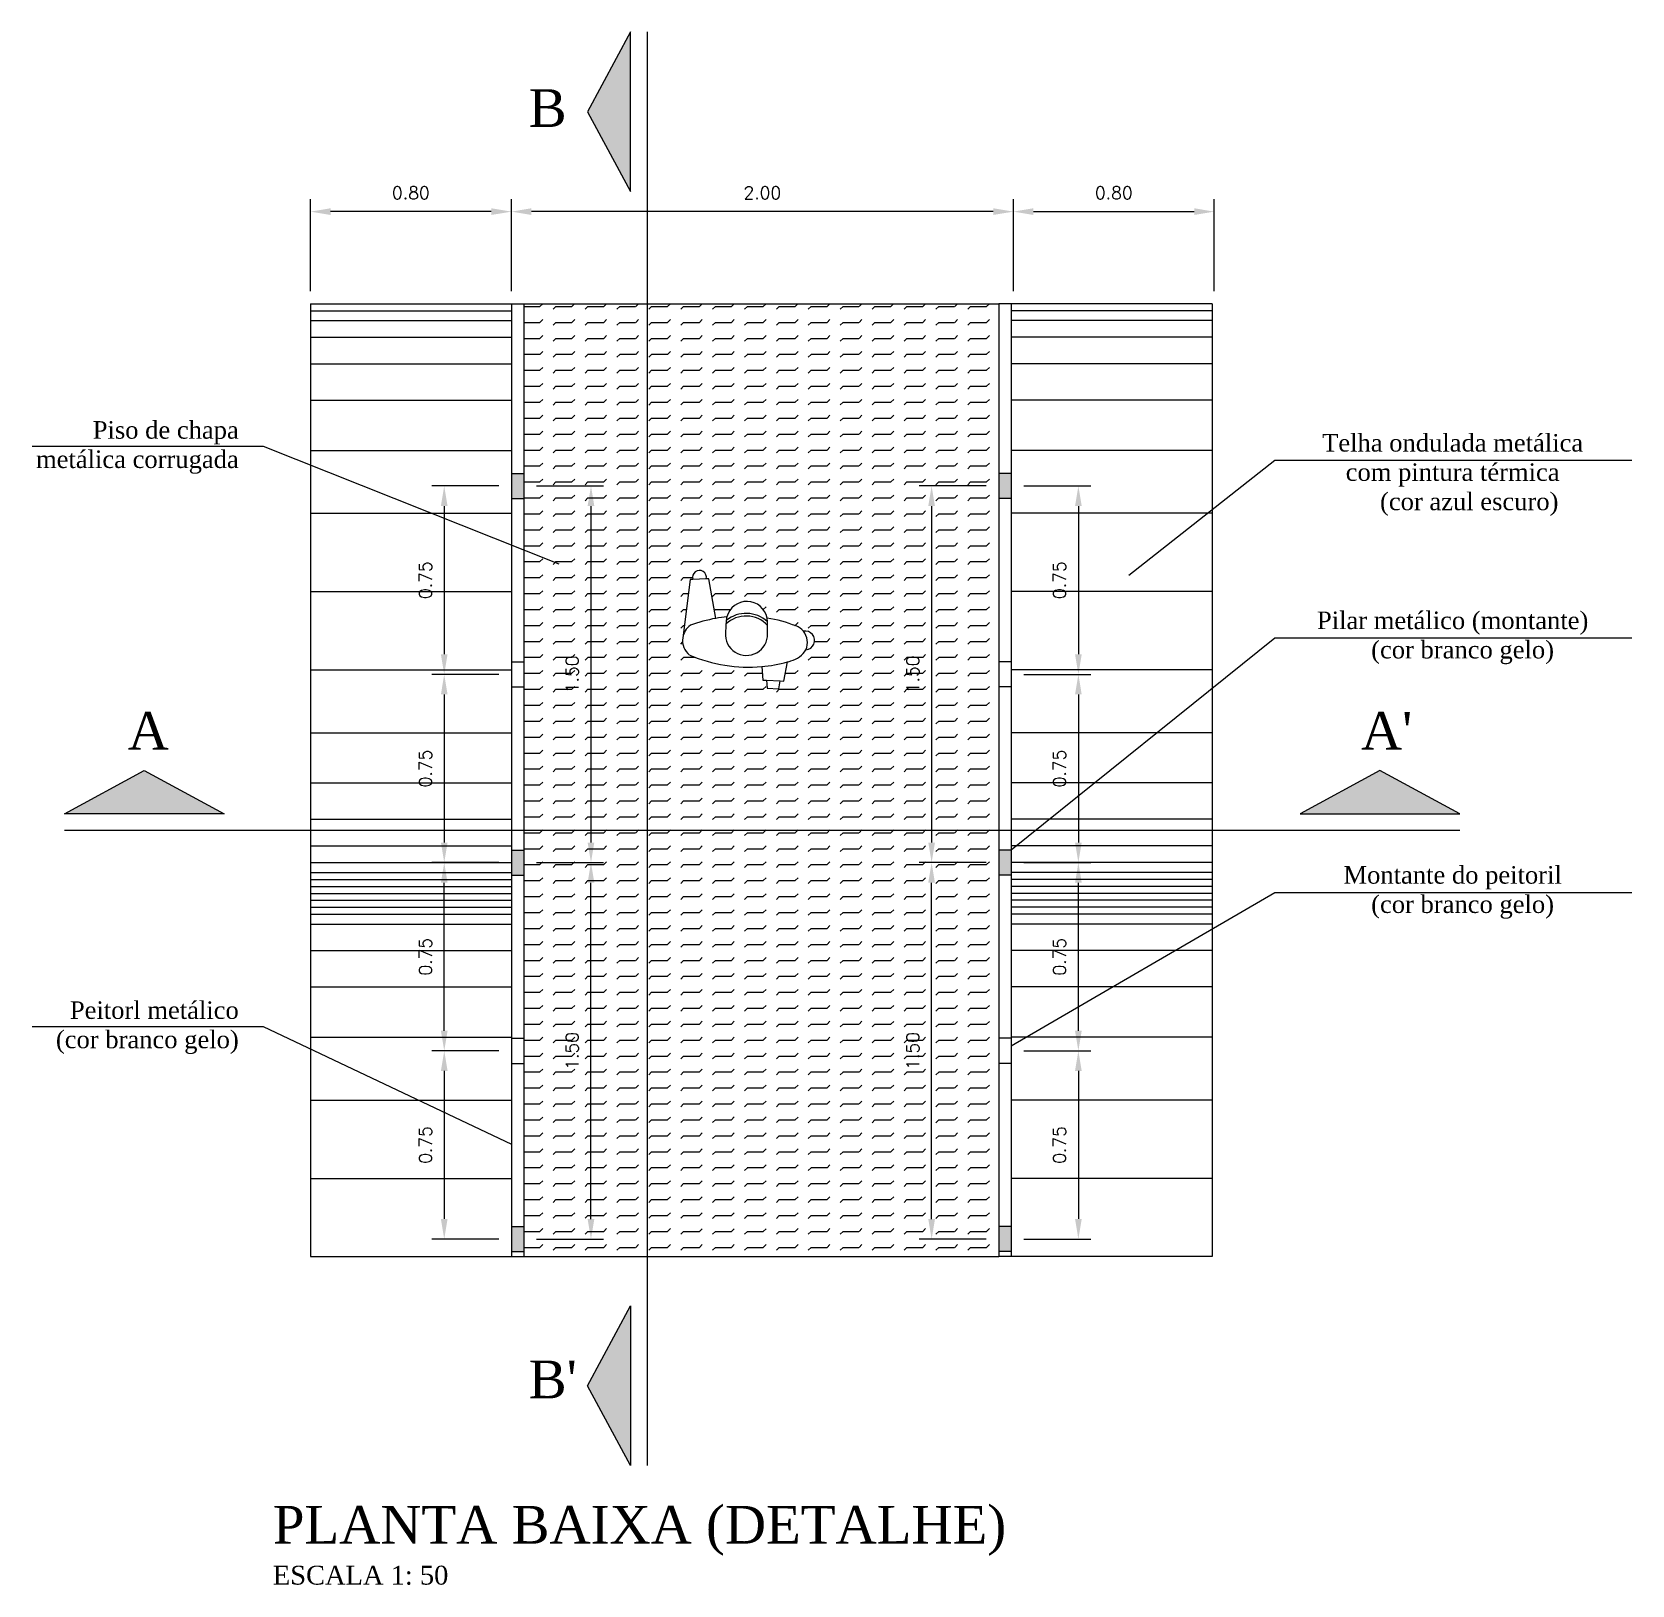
# Model space of a CAD drawing. Header units: millimetres. Extents: x 462 to 740, y -508 to -73.
# Drawn here: x 547.44 to 553.81, y -125.87 to -119.68 of the extents above; entities that cross this region are included whole.
import ezdxf

# ---------------------------------------------------------------- set-up
doc = ezdxf.new("R2010")
doc.units = ezdxf.units.MM
doc.header["$LTSCALE"] = 0.1
doc.header["$PDMODE"] = 3
doc.header["$PDSIZE"] = 0.005
for name, color, linetype in [('MOBILIÁRIO_LAYOUT', 165, 'Continuous'), ('nivel', 1, 'Continuous'), ('Parede alta', 5, 'Continuous'), ('passarela', 7, 'Continuous'), ('PENA-01', 1, 'Continuous'), ('Texto', 2, 'Continuous')]:
    doc.layers.add(name, color=color, linetype=linetype)
doc.styles.add('RO-00', font='romans.shx')
doc.dimstyles.new('COTAS-50', dxfattribs={"dimscale": 0, "dimtxt": 0.05, "dimasz": 0.08, "dimexe": 0.05, "dimexo": 0.05, "dimgap": 0.05, "dimtad": 1, "dimzin": 1, "dimdsep": 46, "dimtxsty": 'RO-00', "dimcen": 2.5, "dimclrd": 6, "dimclre": 6, "dimclrt": 2, "dimadec": 0, "dimazin": 0, "dimtfac": 1, "dimtmove": 2, "dimatfit": 2, "dimfxl": 1, "dimtolj": 1, "dimtzin": 0, "dimarcsym": 0})

# ---------------------------------------------------------------- blocks, each defined once
blk = doc.blocks.new('Pessoa1')
at = {"layer": 'MOBILIÁRIO_LAYOUT', "color": 5}
for p, q in [((-0.238, 0.2092), (-0.2683, -0.0226)), ((-0.1751, 0.2114), (-0.2281, 0.2096)), ((-0.1365, 0.0546), (-0.1647, 0.2117)), ((0.1341, -0.1956), (0.1484, -0.1191)), ((0.0462, -0.1374), (0.0511, -0.1913)), ((0.0511, -0.1913), (0.0646, -0.192)), ((0.0646, -0.192), (0.1191, -0.1948)), ((0.1191, -0.1948), (0.1341, -0.1956))]:
    blk.add_line(p, q, dxfattribs=at)
at = {"layer": 'MOBILIÁRIO_LAYOUT'}
for p, q in [((-0.2281, 0.2096), (-0.238, 0.2092)), ((-0.1647, 0.2117), (-0.1751, 0.2114))]:
    blk.add_line(p, q, dxfattribs=at)
at = {"layer": 'MOBILIÁRIO_LAYOUT', "color": 10}
for p, q in [((-0.095, 0.0461), (-0.0986, -0.0023)), ((0.0698, -0.0073), (0.069, 0.0413)), ((0.0646, -0.192), (0.0683, -0.2237)), ((0.0683, -0.2237), (0.1144, -0.2256)), ((0.1144, -0.2256), (0.1191, -0.1948))]:
    blk.add_line(p, q, dxfattribs=at)
at = {"layer": 'MOBILIÁRIO_LAYOUT', "color": 81}
for centre, radius, start, end in [((-0.2018, 0.2181), 0.0276, 345.76145, 198.13166), ((-0.0131, 0.04), 0.0821, 11.2321, 165.21796), ((0.2196, -0.033), 0.0373, 273.90623, 101.7625)]:
    blk.add_arc(centre, radius, start, end, dxfattribs=at)
at = {"layer": 'MOBILIÁRIO_LAYOUT', "color": 10}
for centre, radius, start, end in [((-0.0158, -0.0507), 0.1147, 42.16663, 134.479), ((-0.0158, -0.0507), 0.1251, 47.34808, 129.29755), ((-0.0145, -0.0086), 0.0843, 175.71659, 0.92906)]:
    blk.add_arc(centre, radius, start, end, dxfattribs=at)
at = {"layer": 'MOBILIÁRIO_LAYOUT', "color": 5}
for centre, radius, start, end in [((-0.1955, -0.0335), 0.0737, 125.02745, 171.53498), ((-0.0307, -0.5292), 0.5933, 100.26579, 110.41945), ((-0.0307, -0.5292), 0.5933, 95.97513, 100.26579), ((-0.0307, -0.5292), 0.5933, 68.85497, 80.47492), ((0.1528, -0.0485), 0.0788, 41.27021, 67.23188), ((0.1541, -0.042), 0.0737, 337.51394, 38.15479), ((-0.1955, -0.0335), 0.0737, 171.53498, 232.17472), ((-0.0067, 0.4536), 0.5933, 246.78271, 275.11859), ((-0.0067, 0.4536), 0.5933, 275.11859, 285.15785), ((-0.0067, 0.4536), 0.5933, 285.15785, 286.55393), ((0.1369, -0.019), 0.0994, 284.77801, 329.01898)]:
    blk.add_arc(centre, radius, start, end, dxfattribs=at)
at = {"layer": 'MOBILIÁRIO_LAYOUT'}
for start, end in [(165.21796, 175.71661), (0.92904, 11.2321)]:
    blk.add_arc((-0.0131, 0.04), 0.0821, start, end, dxfattribs=at)
blk = doc.blocks.new('*D9')
at = {"layer": 'Defpoints', "color": 0}
for p in [(552.1502, -120.3993), (551.3502, -120.766), (552.1502, -120.766)]:
    blk.add_point(p, dxfattribs=at)
at = {"layer": 'passarela', "color": 6, "lineweight": -2}
for p, q in [((551.3502, -120.716), (551.3502, -120.3493)), ((552.1502, -120.716), (552.1502, -120.3493)), ((551.4302, -120.3993), (552.0702, -120.3993))]:
    blk.add_line(p, q, dxfattribs=at)
at = {"layer": 'passarela', "color": 6}
for points in [[(551.4302, -120.3859), (551.4302, -120.4126), (551.3502, -120.3993)], [(552.0702, -120.3859), (552.0702, -120.4126), (552.1502, -120.3993)]]:
    blk.add_solid(points, dxfattribs=at)
at = {"layer": 'passarela', "color": 2, "insert": (551.7502, -120.3243), "char_height": 0.05, "attachment_point": 5, "style": 'RO-00'}
blk.add_mtext('\\A1;0.80', dxfattribs=at)
blk = doc.blocks.new('*D10')
at = {"layer": 'Defpoints', "color": 0}
for p in [(549.3518, -120.3993), (549.3518, -120.766), (551.3502, -120.766)]:
    blk.add_point(p, dxfattribs=at)
at = {"layer": 'passarela', "color": 6, "lineweight": -2}
for p, q in [((549.3518, -120.716), (549.3518, -120.3493)), ((551.3502, -120.716), (551.3502, -120.3493)), ((551.2702, -120.3993), (549.4318, -120.3993))]:
    blk.add_line(p, q, dxfattribs=at)
at = {"layer": 'passarela', "color": 6}
for points in [[(549.4318, -120.3859), (549.4318, -120.4126), (549.3518, -120.3993)], [(551.2702, -120.3859), (551.2702, -120.4126), (551.3502, -120.3993)]]:
    blk.add_solid(points, dxfattribs=at)
at = {"layer": 'passarela', "color": 2, "insert": (550.351, -120.3243), "char_height": 0.05, "attachment_point": 5, "style": 'RO-00'}
blk.add_mtext('\\A1;2.00', dxfattribs=at)
blk = doc.blocks.new('*D11')
at = {"layer": 'Defpoints', "color": 0}
for p in [(548.5518, -120.3993), (548.5518, -120.766), (549.3518, -120.766)]:
    blk.add_point(p, dxfattribs=at)
at = {"layer": 'passarela', "color": 6, "lineweight": -2}
for p, q in [((548.5518, -120.716), (548.5518, -120.3493)), ((549.3518, -120.716), (549.3518, -120.3493)), ((549.2718, -120.3993), (548.6318, -120.3993))]:
    blk.add_line(p, q, dxfattribs=at)
at = {"layer": 'passarela', "color": 6}
for points in [[(548.6318, -120.3859), (548.6318, -120.4126), (548.5518, -120.3993)], [(549.2718, -120.3859), (549.2718, -120.4126), (549.3518, -120.3993)]]:
    blk.add_solid(points, dxfattribs=at)
at = {"layer": 'passarela', "color": 2, "insert": (548.9518, -120.3243), "char_height": 0.05, "attachment_point": 5, "style": 'RO-00'}
blk.add_mtext('\\A1;0.80', dxfattribs=at)
blk = doc.blocks.new('*D12')
at = {"layer": 'Defpoints', "color": 0}
for p in [(549.4018, -121.4917), (549.4018, -122.9912), (549.6688, -122.9912)]:
    blk.add_point(p, dxfattribs=at)
at = {"layer": 'passarela', "color": 6, "lineweight": -2}
for p, q in [((549.4518, -121.4917), (549.7188, -121.4917)), ((549.6688, -121.5717), (549.6688, -122.9112)), ((549.4518, -122.9912), (549.7188, -122.9912))]:
    blk.add_line(p, q, dxfattribs=at)
at = {"layer": 'passarela', "color": 6}
for points in [[(549.6554, -121.5717), (549.6821, -121.5717), (549.6688, -121.4917)], [(549.6554, -122.9112), (549.6821, -122.9112), (549.6688, -122.9912)]]:
    blk.add_solid(points, dxfattribs=at)
at = {"layer": 'passarela', "color": 2, "insert": (549.5938, -122.2415), "char_height": 0.05, "attachment_point": 5, "rotation": 90, "style": 'RO-00'}
blk.add_mtext('\\A1;1.50', dxfattribs=at)
blk = doc.blocks.new('*D13')
at = {"layer": 'Defpoints', "color": 0}
for p in [(549.3518, -121.4917), (549.0846, -122.2417), (549.3518, -122.2417)]:
    blk.add_point(p, dxfattribs=at)
at = {"layer": 'passarela', "color": 6, "lineweight": -2}
for p, q in [((549.3018, -121.4917), (549.0346, -121.4917)), ((549.0846, -121.5717), (549.0846, -122.1617)), ((549.3018, -122.2417), (549.0346, -122.2417))]:
    blk.add_line(p, q, dxfattribs=at)
at = {"layer": 'passarela', "color": 6}
for points in [[(549.0713, -121.5717), (549.0979, -121.5717), (549.0846, -121.4917)], [(549.0713, -122.1617), (549.0979, -122.1617), (549.0846, -122.2417)]]:
    blk.add_solid(points, dxfattribs=at)
at = {"layer": 'passarela', "color": 2, "insert": (549.0096, -121.8667), "char_height": 0.05, "attachment_point": 5, "rotation": 90, "style": 'RO-00'}
blk.add_mtext('\\A1;0.75', dxfattribs=at)
blk = doc.blocks.new('*D14')
at = {"layer": 'Defpoints', "color": 0}
for p in [(549.3518, -122.2417), (549.0846, -122.9912), (549.3518, -122.9912)]:
    blk.add_point(p, dxfattribs=at)
at = {"layer": 'passarela', "color": 6, "lineweight": -2}
for p, q in [((549.3018, -122.2417), (549.0346, -122.2417)), ((549.0846, -122.3217), (549.0846, -122.9112)), ((549.3018, -122.9912), (549.0346, -122.9912))]:
    blk.add_line(p, q, dxfattribs=at)
at = {"layer": 'passarela', "color": 6}
for points in [[(549.0713, -122.3217), (549.0979, -122.3217), (549.0846, -122.2417)], [(549.0713, -122.9112), (549.0979, -122.9112), (549.0846, -122.9912)]]:
    blk.add_solid(points, dxfattribs=at)
at = {"layer": 'passarela', "color": 2, "insert": (549.0096, -122.6165), "char_height": 0.05, "attachment_point": 5, "rotation": 90, "style": 'RO-00'}
blk.add_mtext('\\A1;0.75', dxfattribs=at)
blk = doc.blocks.new('*D15')
at = {"layer": 'Defpoints', "color": 0}
for p in [(549.0846, -122.9912), (549.3518, -122.9912), (549.3518, -123.7407)]:
    blk.add_point(p, dxfattribs=at)
at = {"layer": 'passarela', "color": 6, "lineweight": -2}
for p, q in [((549.3018, -122.9912), (549.0346, -122.9912)), ((549.0846, -123.6607), (549.0846, -123.0712)), ((549.3018, -123.7407), (549.0346, -123.7407))]:
    blk.add_line(p, q, dxfattribs=at)
at = {"layer": 'passarela', "color": 6}
for points in [[(549.0713, -123.0712), (549.0979, -123.0712), (549.0846, -122.9912)], [(549.0713, -123.6607), (549.0979, -123.6607), (549.0846, -123.7407)]]:
    blk.add_solid(points, dxfattribs=at)
at = {"layer": 'passarela', "color": 2, "insert": (549.0096, -123.366), "char_height": 0.05, "attachment_point": 5, "rotation": 90, "style": 'RO-00'}
blk.add_mtext('\\A1;0.75', dxfattribs=at)
blk = doc.blocks.new('*D16')
at = {"layer": 'Defpoints', "color": 0}
for p in [(549.4018, -122.9912), (549.6688, -122.9912), (549.4018, -124.4907)]:
    blk.add_point(p, dxfattribs=at)
at = {"layer": 'passarela', "color": 6, "lineweight": -2}
for p, q in [((549.4518, -122.9912), (549.7188, -122.9912)), ((549.6688, -124.4107), (549.6688, -123.0712)), ((549.4518, -124.4907), (549.7188, -124.4907))]:
    blk.add_line(p, q, dxfattribs=at)
at = {"layer": 'passarela', "color": 6}
for points in [[(549.6554, -123.0712), (549.6821, -123.0712), (549.6688, -122.9912)], [(549.6554, -124.4107), (549.6821, -124.4107), (549.6688, -124.4907)]]:
    blk.add_solid(points, dxfattribs=at)
at = {"layer": 'passarela', "color": 2, "insert": (549.5938, -123.741), "char_height": 0.05, "attachment_point": 5, "rotation": 90, "style": 'RO-00'}
blk.add_mtext('\\A1;1.50', dxfattribs=at)
blk = doc.blocks.new('*D17')
at = {"layer": 'Defpoints', "color": 0}
for p in [(549.3518, -123.7407), (549.0846, -124.4902), (549.3518, -124.4902)]:
    blk.add_point(p, dxfattribs=at)
at = {"layer": 'passarela', "color": 6, "lineweight": -2}
for p, q in [((549.3018, -123.7407), (549.0346, -123.7407)), ((549.0846, -123.8207), (549.0846, -124.4102)), ((549.3018, -124.4902), (549.0346, -124.4902))]:
    blk.add_line(p, q, dxfattribs=at)
at = {"layer": 'passarela', "color": 6}
for points in [[(549.0713, -123.8207), (549.0979, -123.8207), (549.0846, -123.7407)], [(549.0713, -124.4102), (549.0979, -124.4102), (549.0846, -124.4902)]]:
    blk.add_solid(points, dxfattribs=at)
at = {"layer": 'passarela', "color": 2, "insert": (549.0096, -124.1155), "char_height": 0.05, "attachment_point": 5, "rotation": 90, "style": 'RO-00'}
blk.add_mtext('\\A1;0.75', dxfattribs=at)
blk = doc.blocks.new('*D22')
at = {"layer": 'Defpoints', "color": 0}
for p in [(551.2918, -121.4917), (551.0249, -122.9912), (551.2918, -122.9912)]:
    blk.add_point(p, dxfattribs=at)
at = {"layer": 'passarela', "color": 6, "lineweight": -2}
for p, q in [((551.2418, -121.4917), (550.9749, -121.4917)), ((551.0249, -121.5717), (551.0249, -122.9112)), ((551.2418, -122.9912), (550.9749, -122.9912))]:
    blk.add_line(p, q, dxfattribs=at)
at = {"layer": 'passarela', "color": 6}
for points in [[(551.0116, -121.5717), (551.0382, -121.5717), (551.0249, -121.4917)], [(551.0116, -122.9112), (551.0382, -122.9112), (551.0249, -122.9912)]]:
    blk.add_solid(points, dxfattribs=at)
at = {"layer": 'passarela', "color": 2, "insert": (550.9499, -122.2415), "char_height": 0.05, "attachment_point": 5, "rotation": 90, "style": 'RO-00'}
blk.add_mtext('\\A1;1.50', dxfattribs=at)
blk = doc.blocks.new('*D23')
at = {"layer": 'Defpoints', "color": 0}
for p in [(551.3418, -121.4917), (551.3418, -122.2417), (551.6091, -122.2417)]:
    blk.add_point(p, dxfattribs=at)
at = {"layer": 'passarela', "color": 6, "lineweight": -2}
for p, q in [((551.3918, -121.4917), (551.6591, -121.4917)), ((551.6091, -121.5717), (551.6091, -122.1617)), ((551.3918, -122.2417), (551.6591, -122.2417))]:
    blk.add_line(p, q, dxfattribs=at)
at = {"layer": 'passarela', "color": 6}
for points in [[(551.5958, -121.5717), (551.6224, -121.5717), (551.6091, -121.4917)], [(551.5958, -122.1617), (551.6224, -122.1617), (551.6091, -122.2417)]]:
    blk.add_solid(points, dxfattribs=at)
at = {"layer": 'passarela', "color": 2, "insert": (551.5341, -121.8667), "char_height": 0.05, "attachment_point": 5, "rotation": 90, "style": 'RO-00'}
blk.add_mtext('\\A1;0.75', dxfattribs=at)
blk = doc.blocks.new('*D18')
at = {"layer": 'Defpoints', "color": 0}
for p in [(551.3418, -122.2417), (551.3418, -122.9912), (551.6091, -122.9912)]:
    blk.add_point(p, dxfattribs=at)
at = {"layer": 'passarela', "color": 6, "lineweight": -2}
for p, q in [((551.3918, -122.2417), (551.6591, -122.2417)), ((551.6091, -122.3217), (551.6091, -122.9112)), ((551.3918, -122.9912), (551.6591, -122.9912))]:
    blk.add_line(p, q, dxfattribs=at)
at = {"layer": 'passarela', "color": 6}
for points in [[(551.5958, -122.3217), (551.6224, -122.3217), (551.6091, -122.2417)], [(551.5958, -122.9112), (551.6224, -122.9112), (551.6091, -122.9912)]]:
    blk.add_solid(points, dxfattribs=at)
at = {"layer": 'passarela', "color": 2, "insert": (551.5341, -122.6165), "char_height": 0.05, "attachment_point": 5, "rotation": 90, "style": 'RO-00'}
blk.add_mtext('\\A1;0.75', dxfattribs=at)
blk = doc.blocks.new('*D19')
at = {"layer": 'Defpoints', "color": 0}
for p in [(551.3418, -122.9912), (551.6091, -122.9912), (551.3418, -123.7407)]:
    blk.add_point(p, dxfattribs=at)
at = {"layer": 'passarela', "color": 6, "lineweight": -2}
for p, q in [((551.3918, -122.9912), (551.6591, -122.9912)), ((551.6091, -123.6607), (551.6091, -123.0712)), ((551.3918, -123.7407), (551.6591, -123.7407))]:
    blk.add_line(p, q, dxfattribs=at)
at = {"layer": 'passarela', "color": 6}
for points in [[(551.5958, -123.0712), (551.6224, -123.0712), (551.6091, -122.9912)], [(551.5958, -123.6607), (551.6224, -123.6607), (551.6091, -123.7407)]]:
    blk.add_solid(points, dxfattribs=at)
at = {"layer": 'passarela', "color": 2, "insert": (551.5341, -123.366), "char_height": 0.05, "attachment_point": 5, "rotation": 90, "style": 'RO-00'}
blk.add_mtext('\\A1;0.75', dxfattribs=at)
blk = doc.blocks.new('*D20')
at = {"layer": 'Defpoints', "color": 0}
for p in [(551.0249, -122.9912), (551.2918, -122.9912), (551.2918, -124.4907)]:
    blk.add_point(p, dxfattribs=at)
at = {"layer": 'passarela', "color": 6, "lineweight": -2}
for p, q in [((551.2418, -122.9912), (550.9749, -122.9912)), ((551.0249, -124.4107), (551.0249, -123.0712)), ((551.2418, -124.4907), (550.9749, -124.4907))]:
    blk.add_line(p, q, dxfattribs=at)
at = {"layer": 'passarela', "color": 6}
for points in [[(551.0116, -123.0712), (551.0382, -123.0712), (551.0249, -122.9912)], [(551.0116, -124.4107), (551.0382, -124.4107), (551.0249, -124.4907)]]:
    blk.add_solid(points, dxfattribs=at)
at = {"layer": 'passarela', "color": 2, "insert": (550.9499, -123.741), "char_height": 0.05, "attachment_point": 5, "rotation": 90, "style": 'RO-00'}
blk.add_mtext('\\A1;1.50', dxfattribs=at)
blk = doc.blocks.new('*D21')
at = {"layer": 'Defpoints', "color": 0}
for p in [(551.3418, -123.7407), (551.3418, -124.4902), (551.6091, -124.4902)]:
    blk.add_point(p, dxfattribs=at)
at = {"layer": 'passarela', "color": 6, "lineweight": -2}
for p, q in [((551.3918, -123.7407), (551.6591, -123.7407)), ((551.6091, -123.8207), (551.6091, -124.4102)), ((551.3918, -124.4902), (551.6591, -124.4902))]:
    blk.add_line(p, q, dxfattribs=at)
at = {"layer": 'passarela', "color": 6}
for points in [[(551.5958, -123.8207), (551.6224, -123.8207), (551.6091, -123.7407)], [(551.5958, -124.4102), (551.6224, -124.4102), (551.6091, -124.4902)]]:
    blk.add_solid(points, dxfattribs=at)
at = {"layer": 'passarela', "color": 2, "insert": (551.5341, -124.1155), "char_height": 0.05, "attachment_point": 5, "rotation": 90, "style": 'RO-00'}
blk.add_mtext('\\A1;0.75', dxfattribs=at)

msp = doc.modelspace()

# ---------------------------------------------------------------- hatches: boundary and pattern name
at = {"layer": 'nivel'}
h = msp.add_hatch(dxfattribs=at)
h.set_pattern_fill('FLEX,_O', color=256, scale=0.01)
h.set_pattern_definition([(0, (0, 26.54308), (0, 0.0635), [0.0635, -0.0635]), (45, (0.0635, 26.543077), (4e-18, 0.0635000274), [0.015875, -0.0580526, 0.015875, -0.0898026])])
h.paths.add_polyline_path([(551.2918, -120.766), (549.4018, -120.766), (549.4018, -124.56), (551.2918, -124.56)])
h.paths.add_polyline_path([(550.4167, -122.2989), (550.3706, -122.297), (550.3669, -122.2653), (550.3534, -122.2646), (550.3485, -122.2107, -0.124272), (550.0617, -122.165, -0.270943), (550.034, -122.0959), (550.0643, -121.8641), (550.0742, -121.8638, -1.331514), (550.1272, -121.862), (550.1376, -121.8616), (550.1658, -122.0187, -0.018724), (550.2098, -122.0124, -0.795335), (550.3697, -122.0174, -0.050745), (550.4856, -122.0491, -0.113766), (550.5143, -122.0698, -1.071021), (550.5245, -122.1435, -0.195472), (550.4646, -122.1884, -0.006092), (550.4507, -122.1924), (550.4365, -122.2689), (550.4214, -122.2681)], flags=16)
h.paths.add_polyline_path([(550.2037, -122.0756), (550.2073, -122.0272, -0.373633), (550.3713, -122.032), (550.3713, -122.032), (550.3721, -122.0806, -1.046554)], flags=0)
h.paths.add_polyline_path([(549.5563, -122.3266), (549.5563, -122.1564), (549.6313, -122.1564), (549.6313, -122.3266)], flags=24)
h.paths.add_polyline_path([(549.5563, -123.8261), (549.5563, -123.6559), (549.6313, -123.6559), (549.6313, -123.8261)], flags=24)
h.paths.add_polyline_path([(550.9124, -122.3266), (550.9124, -122.1564), (550.9874, -122.1564), (550.9874, -122.3266)], flags=24)
h.paths.add_polyline_path([(550.9124, -123.8261), (550.9124, -123.6559), (550.9874, -123.6559), (550.9874, -123.8261)], flags=24)
at = {"layer": 'Parede alta'}
for points in [[(549.4018, -121.4417), (549.3518, -121.4417), (549.3518, -121.5417), (549.4018, -121.5417)], [(551.2918, -121.4417), (551.3418, -121.4417), (551.3418, -121.5417), (551.2918, -121.5417)], [(549.4018, -122.9417), (549.3518, -122.9417), (549.3518, -123.0417), (549.4018, -123.0417)], [(551.2918, -122.9417), (551.3418, -122.9417), (551.3418, -123.0417), (551.2918, -123.0417)], [(549.4018, -124.5397), (549.3518, -124.5397), (549.3518, -124.4397), (549.4018, -124.4397)], [(551.2918, -124.5397), (551.3418, -124.5397), (551.3418, -124.4397), (551.2918, -124.4397)]]:
    msp.add_hatch(color=256, dxfattribs=at).paths.add_polyline_path(points)
at = {"layer": 'passarela'}
h = msp.add_hatch(color=6, dxfattribs=at)
h.dxf.hatch_style = 1
h.paths.add_polyline_path([(549.8266, -120.3197), (549.8266, -119.684), (549.6543, -120.0018)])
h = msp.add_hatch(color=6, dxfattribs=at)
h.dxf.hatch_style = 1
h.paths.add_polyline_path([(548.208, -122.7967), (547.5723, -122.7967), (547.8902, -122.6244)])
h = msp.add_hatch(color=6, dxfattribs=at)
h.dxf.hatch_style = 1
h.paths.add_polyline_path([(552.4917, -122.7967), (553.1274, -122.7967), (552.8095, -122.6244)])
h = msp.add_hatch(color=6, dxfattribs=at)
h.dxf.hatch_style = 1
h.paths.add_polyline_path([(549.8266, -124.7562), (549.8266, -125.3919), (549.6543, -125.074)])

# ---------------------------------------------------------------- linework, layer by layer
at = {"layer": 'nivel'}
for p, q in [((548.5518, -120.766), (548.5518, -124.56)), ((548.5518, -120.766), (549.3518, -120.766)), ((549.3518, -120.766), (549.3518, -124.56)), ((549.3518, -120.766), (549.4018, -120.766)), ((549.4018, -120.766), (549.4018, -124.56)), ((549.4018, -120.766), (551.2918, -120.766)), ((551.2918, -120.766), (551.2918, -124.56)), ((551.3418, -120.766), (551.2918, -120.766)), ((551.3418, -120.766), (551.3418, -124.56)), ((552.1418, -120.766), (551.3418, -120.766)), ((552.1418, -120.766), (552.1418, -124.56)), ((548.5518, -120.7939), (549.3518, -120.7939)), ((552.1418, -120.7939), (551.3418, -120.7939)), ((548.5518, -120.8328), (549.3518, -120.8328)), ((552.1418, -120.8328), (551.3418, -120.8328)), ((548.5518, -120.8996), (549.3518, -120.8996)), ((552.1418, -120.8996), (551.3418, -120.8996)), ((548.5518, -121.0052), (549.3518, -121.0052)), ((552.1418, -121.0052), (551.3418, -121.0052)), ((548.5518, -121.1499), (549.3518, -121.1499)), ((552.1418, -121.1499), (551.3418, -121.1499)), ((548.5518, -121.3502), (549.3518, -121.3502)), ((552.1418, -121.3502), (551.3418, -121.3502)), ((548.5518, -121.6005), (549.3518, -121.6005)), ((552.1418, -121.6005), (551.3418, -121.6005)), ((548.5518, -121.912), (549.3518, -121.912)), ((552.1418, -121.912), (551.3418, -121.912)), ((548.5518, -122.2235), (549.3518, -122.2235)), ((549.3518, -122.1917), (549.4018, -122.1917)), ((551.3418, -122.1917), (551.2918, -122.1917)), ((552.1418, -122.2235), (551.3418, -122.2235)), ((549.3518, -122.2917), (549.4018, -122.2917)), ((551.3418, -122.2917), (551.2918, -122.2917)), ((548.5518, -122.4739), (549.3518, -122.4739)), ((552.1418, -122.4739), (551.3418, -122.4739)), ((548.5518, -122.6741), (549.3518, -122.6741)), ((552.1418, -122.6741), (551.3418, -122.6741)), ((548.5518, -122.8188), (549.3518, -122.8188)), ((552.1418, -122.8188), (551.3418, -122.8188)), ((548.5518, -122.9245), (549.3518, -122.9245)), ((552.1418, -122.9245), (551.3418, -122.9245)), ((548.5518, -122.9912), (549.3518, -122.9912)), ((552.1418, -122.9912), (551.3418, -122.9912)), ((548.5518, -123.0302), (549.3518, -123.0302)), ((548.5518, -123.058), (549.3518, -123.058)), ((552.1418, -123.0302), (551.3418, -123.0302)), ((552.1418, -123.058), (551.3418, -123.058)), ((548.5518, -123.0858), (549.3518, -123.0858)), ((548.5518, -123.1136), (549.3518, -123.1136)), ((552.1418, -123.0858), (551.3418, -123.0858)), ((552.1418, -123.1136), (551.3418, -123.1136)), ((548.5518, -123.1414), (549.3518, -123.1414)), ((548.5518, -123.1692), (549.3518, -123.1692)), ((552.1418, -123.1414), (551.3418, -123.1414)), ((552.1418, -123.1692), (551.3418, -123.1692)), ((548.5518, -123.1971), (549.3518, -123.1971)), ((548.5518, -123.236), (549.3518, -123.236)), ((552.1418, -123.1971), (551.3418, -123.1971)), ((552.1418, -123.236), (551.3418, -123.236)), ((548.5518, -123.3417), (549.3518, -123.3417)), ((552.1418, -123.3417), (551.3418, -123.3417)), ((548.5518, -123.4863), (549.3518, -123.4863)), ((552.1418, -123.4863), (551.3418, -123.4863)), ((548.5518, -123.6866), (549.3518, -123.6866)), ((549.3518, -123.6907), (549.4018, -123.6907)), ((551.3418, -123.6907), (551.2918, -123.6907)), ((552.1418, -123.6866), (551.3418, -123.6866)), ((549.3518, -123.7907), (549.4018, -123.7907)), ((551.3418, -123.7907), (551.2918, -123.7907)), ((548.5518, -123.9369), (549.3518, -123.9369)), ((552.1418, -123.9369), (551.3418, -123.9369)), ((548.5518, -124.2485), (549.3518, -124.2485)), ((552.1418, -124.2485), (551.3418, -124.2485)), ((548.5518, -124.56), (549.3518, -124.56)), ((549.3518, -124.56), (549.4018, -124.56)), ((549.4018, -124.56), (551.2918, -124.56)), ((551.3418, -124.56), (551.2918, -124.56)), ((552.1418, -124.56), (551.3418, -124.56))]:
    msp.add_line(p, q, dxfattribs=at)
at = {"layer": 'Parede alta'}
for p, q in [((549.3518, -121.4417), (549.4018, -121.4417)), ((551.3418, -121.4417), (551.2918, -121.4417)), ((549.3518, -121.5417), (549.4018, -121.5417)), ((551.3418, -121.5417), (551.2918, -121.5417)), ((549.3518, -122.9417), (549.4018, -122.9417)), ((551.3418, -122.9417), (551.2918, -122.9417)), ((549.3518, -123.0417), (549.4018, -123.0417)), ((551.3418, -123.0417), (551.2918, -123.0417)), ((549.3518, -124.4397), (549.4018, -124.4397)), ((551.3418, -124.4397), (551.2918, -124.4397)), ((549.3518, -124.5397), (549.4018, -124.5397)), ((551.3418, -124.5397), (551.2918, -124.5397))]:
    msp.add_line(p, q, dxfattribs=at)
at = {"layer": 'passarela', "color": 6}
for p, q in [((549.8929, -119.684), (549.8929, -125.3919)), ((553.1274, -122.863), (547.5723, -122.863))]:
    msp.add_line(p, q, dxfattribs=at)
for points in [[(549.8266, -120.3197), (549.8266, -119.684), (549.6543, -120.0018), (549.8266, -120.3197)], [(548.208, -122.7967), (547.5723, -122.7967), (547.8902, -122.6244), (548.208, -122.7967)], [(552.4917, -122.7967), (553.1274, -122.7967), (552.8095, -122.6244), (552.4917, -122.7967)], [(549.8266, -124.7562), (549.8266, -125.3919), (549.6543, -125.074), (549.8266, -124.7562)]]:
    msp.add_lwpolyline(points, dxfattribs=at)
at = {"layer": 'PENA-01', "color": 6}
for p, q in [((547.4435, -121.333), (548.3635, -121.333)), ((548.3635, -121.333), (549.5403, -121.8016)), ((552.391, -121.3907), (551.8099, -121.8483)), ((553.8131, -121.3907), (552.391, -121.3907)), ((552.391, -122.0976), (551.3418, -122.9417)), ((553.8131, -122.0976), (552.391, -122.0976)), ((552.391, -123.1111), (551.3418, -123.7219)), ((553.8131, -123.1111), (552.391, -123.1111)), ((547.4435, -123.6432), (548.3635, -123.6432)), ((548.3635, -123.6432), (549.3518, -124.1118))]:
    msp.add_line(p, q, dxfattribs=at)

# ---------------------------------------------------------------- block references
at = {"layer": 'passarela'}
msp.add_blockref('Pessoa1', (550.3023, -122.0733), dxfattribs=at)

# ---------------------------------------------------------------- texts
at = {"layer": 'Texto'}
for s, insert, char_height, width, attachment_point in [('{\\fTimes New Roman|b0|i0|c0|p18;B}', (549.4209, -119.9117), 0.15, 1.3613, 1), ('{\\fTimes New Roman|b0|i0|c0|p18;Piso de chapa \\Pmetálica corrugada}', (548.2666, -121.2334), 0.07, 1.3613, 3), ('{\\fTimes New Roman|b0|i0|c0|p18;Telha ondulada metálica\\Pcom pintura térmica\\P     (cor azul escuro)}', (553.0991, -121.2847), 0.07, 1.3613, 2), ('{\\fTimes New Roman|b0|i0|c0|p18;Pilar metálico (montante)\\P   (cor branco gelo)}', (553.0991, -121.9916), 0.07, 1.3613, 2), ('{\\fTimes New Roman|b0|i0|c0|p18;A}', (547.8247, -122.391), 0.15, 1.3613, 1), ("{\\fTimes New Roman|b0|i0|c0|p18;A'}", (552.7341, -122.391), 0.15, 1.3613, 1), ('{\\fTimes New Roman|b0|i0|c0|p18;Montante do peitoril\\P   (cor branco gelo)}', (553.0991, -123.0051), 0.07, 1.3613, 2), ('{\\fTimes New Roman|b0|i0|c0|p18;Peitorl metálico\\P(cor branco gelo)}', (548.2666, -123.5436), 0.07, 1.3613, 3), ("{\\fTimes New Roman|b0|i0|c0|p18;B'}", (549.4209, -124.9739), 0.15, 1.3613, 1), ('{\\fTimes New Roman|b0|i0|c0|p18;PLANTA BAIXA (DETALHE)}', (548.4023, -125.5527), 0.15, 3.225025, 1), ('{\\fTimes New Roman|b0|i0|c0|p18;ESCALA 1: 50}', (548.4023, -125.791), 0.075, 1.3613, 1)]:
    msp.add_mtext(s, dxfattribs=dict(at, insert=insert, char_height=char_height, width=width, attachment_point=attachment_point))

# ---------------------------------------------------------------- dimensions: what is measured, and where the dimension line sits
at = {"layer": 'passarela'}
for base, p1, p2, picture, middle in [((548.5518, -120.3993), (549.3518, -120.766), (548.5518, -120.766), '*D11', (548.9518, -120.3243)), ((549.3518, -120.3993), (551.3502, -120.766), (549.3518, -120.766), '*D10', (550.351, -120.3243)), ((552.1502, -120.3993), (551.3502, -120.766), (552.1502, -120.766), '*D9', (551.7502, -120.3243))]:
    dim = msp.add_linear_dim(base=base, p1=p1, p2=p2, dimstyle='COTAS-50', override={"dimscale": 1}, dxfattribs=at)
    dim.commit()
    dim.dimension.update_dxf_attribs({"geometry": picture, "text_midpoint": middle})
for base, p1, p2, angle, picture, middle in [((549.0846, -122.2417), (549.3518, -121.4917), (549.3518, -122.2417), 90, '*D13', (549.0096, -121.8667)), ((549.6688, -122.9912), (549.4018, -121.4917), (549.4018, -122.9912), 90, '*D12', (549.5938, -122.2415)), ((551.0249, -122.9912), (551.2918, -121.4917), (551.2918, -122.9912), 90, '*D22', (550.9499, -122.2415)), ((551.6091, -122.2417), (551.3418, -121.4917), (551.3418, -122.2417), 90, '*D23', (551.5341, -121.8667)), ((549.0846, -122.9912), (549.3518, -122.2417), (549.3518, -122.9912), 90, '*D14', (549.0096, -122.6165)), ((551.6091, -122.9912), (551.3418, -122.2417), (551.3418, -122.9912), 90, '*D18', (551.5341, -122.6165)), ((549.0846, -122.9912), (549.3518, -123.7407), (549.3518, -122.9912), 270, '*D15', (549.0096, -123.366)), ((549.6688, -122.9912), (549.4018, -124.4907), (549.4018, -122.9912), 270, '*D16', (549.5938, -123.741)), ((551.0249, -122.9912), (551.2918, -124.4907), (551.2918, -122.9912), 270, '*D20', (550.9499, -123.741)), ((551.6091, -122.9912), (551.3418, -123.7407), (551.3418, -122.9912), 270, '*D19', (551.5341, -123.366)), ((549.0846, -124.4902), (549.3518, -123.7407), (549.3518, -124.4902), 90, '*D17', (549.0096, -124.1155)), ((551.6091, -124.4902), (551.3418, -123.7407), (551.3418, -124.4902), 90, '*D21', (551.5341, -124.1155))]:
    dim = msp.add_linear_dim(base=base, p1=p1, p2=p2, angle=angle, dimstyle='COTAS-50', override={"dimscale": 1}, dxfattribs=at)
    dim.commit()
    dim.dimension.update_dxf_attribs({"geometry": picture, "text_midpoint": middle})

doc.saveas('drawing.dxf')
